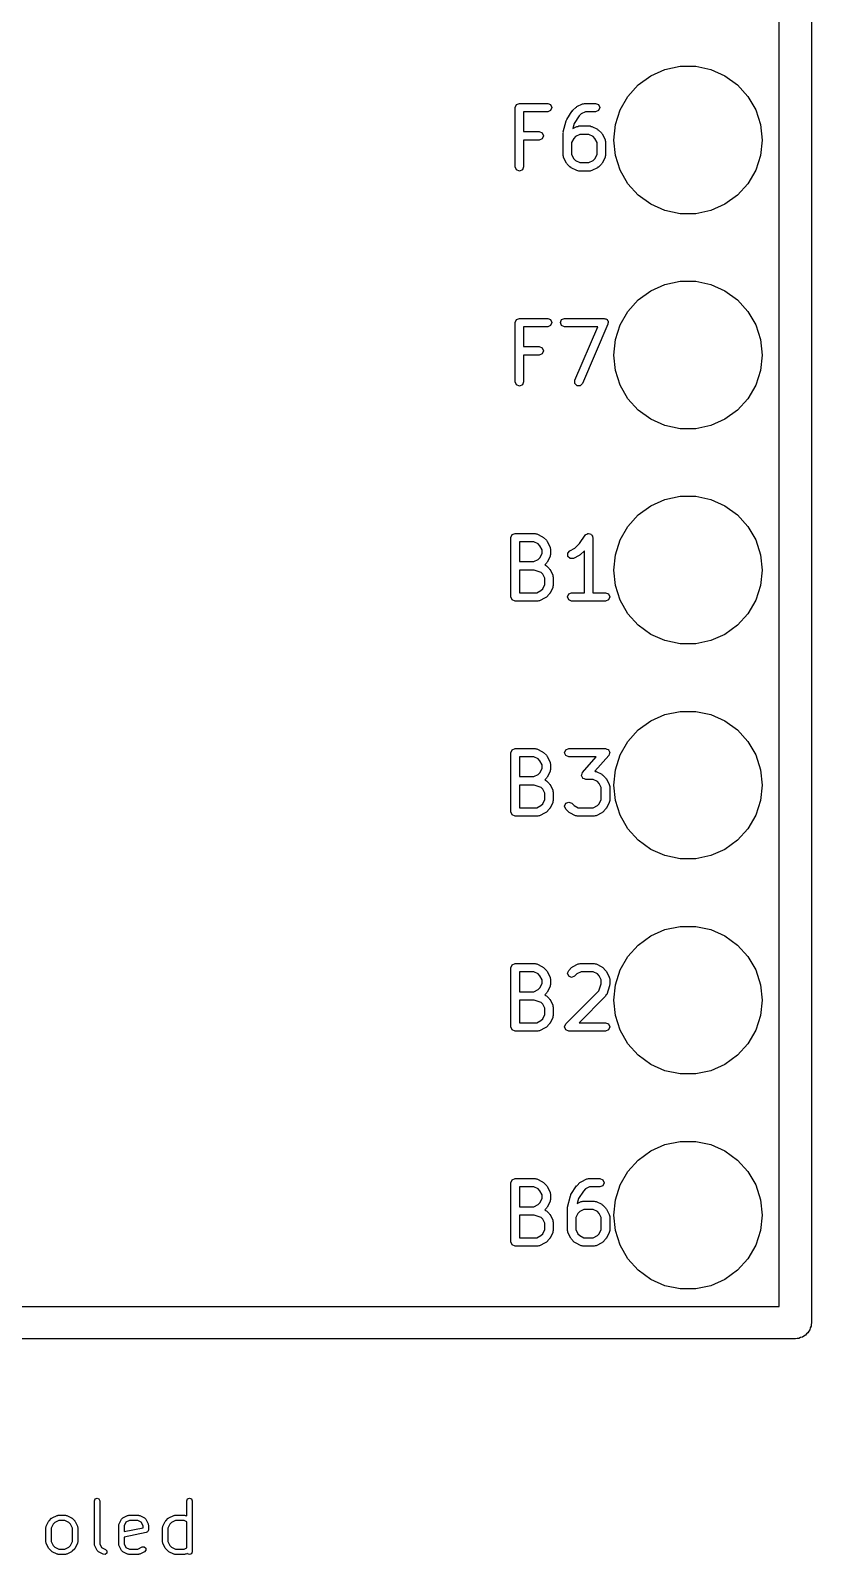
# Model space of a CAD drawing. Extents: x 128.4 to 208.6, y -114.5 to -26.6.
# Drawn here: x 137.35 to 146.58, y -64 to -46 of the extents above; entities that cross this region are included whole.
import ezdxf

# ---------------------------------------------------------------- set-up
doc = ezdxf.new("R2010")
doc.units = 0
doc.layers.add('BLACK', color=7, linetype='CONTINUOUS')

msp = doc.modelspace()

# ---------------------------------------------------------------- linework, layer by layer
at = {"layer": 'BLACK', "linetype": 'CONTINUOUS'}
for p, q in [((146.581, -30.784), (146.581, -61.2643)), ((146.2, -61.0735), (146.2, -33.5145)), ((144.849, -46.4606), (145.028, -46.4225)), ((145.028, -46.4225), (145.212, -46.4225)), ((145.212, -46.4225), (145.391, -46.4606)), ((144.534, -46.6428), (144.682, -46.5351)), ((144.682, -46.5351), (144.849, -46.4606)), ((145.391, -46.4606), (145.558, -46.5351)), ((145.558, -46.5351), (145.706, -46.6428)), ((144.319, -46.9376), (144.411, -46.7789)), ((144.411, -46.7789), (144.534, -46.6428)), ((145.706, -46.6428), (145.829, -46.7789)), ((145.829, -46.7789), (145.921, -46.9376)), ((143.079, -46.9107), (143.094, -46.8753)), ((143.079, -47.6107), (143.079, -46.9107)), ((143.094, -46.8753), (143.129, -46.8607)), ((143.129, -46.8607), (143.463, -46.8607)), ((143.463, -46.9607), (143.179, -46.9607)), ((143.179, -46.9607), (143.179, -47.194)), ((143.463, -46.8607), (143.498, -46.8753)), ((143.498, -46.946), (143.463, -46.9607)), ((143.498, -46.8753), (143.513, -46.9107)), ((143.513, -46.9107), (143.498, -46.946)), ((143.688, -47.0496), (143.754, -46.9496)), ((143.754, -46.9496), (143.759, -46.9467)), ((143.759, -46.9467), (143.761, -46.942)), ((143.761, -46.942), (143.794, -46.9086)), ((143.794, -46.9086), (143.802, -46.9055)), ((143.802, -46.9055), (143.807, -46.8993)), ((143.807, -46.8993), (143.874, -46.8659)), ((143.859, -46.9851), (143.835, -47.0092)), ((143.908, -46.9607), (143.859, -46.9851)), ((143.874, -46.8659), (143.885, -46.8651)), ((143.885, -46.8651), (143.896, -46.8607)), ((143.896, -46.8607), (144.029, -46.8607)), ((144.029, -46.9607), (143.908, -46.9607)), ((144.029, -46.8607), (144.065, -46.8753)), ((144.065, -46.946), (144.029, -46.9607)), ((144.065, -46.8753), (144.079, -46.9107)), ((144.079, -46.9107), (144.065, -46.946)), ((144.263, -47.1118), (144.319, -46.9376)), ((145.921, -46.9376), (145.977, -47.1118)), ((143.647, -47.1985), (143.681, -47.0652)), ((143.681, -47.0652), (143.686, -47.0582)), ((143.686, -47.0582), (143.688, -47.0496)), ((143.776, -47.0979), (143.761, -47.1554)), ((143.761, -47.1554), (143.807, -47.1326)), ((143.835, -47.0092), (143.776, -47.0979)), ((143.807, -47.1326), (143.819, -47.1318)), ((143.819, -47.1318), (143.829, -47.1273)), ((143.829, -47.1273), (143.963, -47.1273)), ((143.963, -47.1273), (143.973, -47.1318)), ((143.973, -47.1318), (143.985, -47.1326)), ((143.985, -47.1326), (144.052, -47.1659)), ((144.052, -47.1659), (144.057, -47.1722)), ((144.244, -47.294), (144.263, -47.1118)), ((145.977, -47.1118), (145.996, -47.294)), ((143.179, -47.194), (143.363, -47.194)), ((143.363, -47.294), (143.179, -47.294)), ((143.179, -47.294), (143.179, -47.6107)), ((143.363, -47.194), (143.398, -47.2086)), ((143.398, -47.2794), (143.363, -47.294)), ((143.398, -47.2086), (143.413, -47.244)), ((143.413, -47.244), (143.398, -47.2794)), ((143.646, -47.2107), (143.648, -47.2048)), ((143.646, -47.4773), (143.646, -47.2107)), ((143.648, -47.2048), (143.647, -47.1985)), ((143.77, -47.2736), (143.746, -47.3225)), ((143.746, -47.3225), (143.746, -47.4655)), ((143.792, -47.2518), (143.77, -47.2736)), ((143.841, -47.2273), (143.792, -47.2518)), ((143.951, -47.2273), (143.841, -47.2273)), ((144, -47.2518), (143.951, -47.2273)), ((144.022, -47.2736), (144, -47.2518)), ((144.046, -47.3225), (144.022, -47.2736)), ((144.046, -47.4655), (144.046, -47.3225)), ((144.057, -47.1722), (144.065, -47.1753)), ((144.065, -47.1753), (144.098, -47.2086)), ((144.098, -47.2086), (144.101, -47.2162)), ((144.101, -47.2162), (144.107, -47.2216)), ((144.107, -47.2216), (144.141, -47.2883)), ((144.141, -47.2883), (144.142, -47.2999)), ((144.142, -47.2999), (144.146, -47.3107)), ((144.146, -47.3107), (144.146, -47.4773)), ((144.263, -47.4762), (144.244, -47.294)), ((145.996, -47.294), (145.977, -47.4762)), ((143.65, -47.4881), (143.646, -47.4773)), ((143.651, -47.4997), (143.65, -47.4881)), ((143.685, -47.5664), (143.651, -47.4997)), ((143.746, -47.4655), (143.77, -47.5144)), ((143.77, -47.5144), (143.792, -47.5362)), ((144, -47.5362), (144.022, -47.5144)), ((144.022, -47.5144), (144.046, -47.4655)), ((144.141, -47.4997), (144.107, -47.5664)), ((144.142, -47.4881), (144.141, -47.4997)), ((144.146, -47.4773), (144.142, -47.4881)), ((144.319, -47.6504), (144.263, -47.4762)), ((145.977, -47.4762), (145.921, -47.6504)), ((143.094, -47.646), (143.079, -47.6107)), ((143.129, -47.6607), (143.094, -47.646)), ((143.165, -47.646), (143.129, -47.6607)), ((143.179, -47.6107), (143.165, -47.646)), ((143.691, -47.5718), (143.685, -47.5664)), ((143.694, -47.5794), (143.691, -47.5718)), ((143.727, -47.6127), (143.694, -47.5794)), ((143.735, -47.6158), (143.727, -47.6127)), ((143.74, -47.6221), (143.735, -47.6158)), ((143.807, -47.6554), (143.74, -47.6221)), ((143.792, -47.5362), (143.841, -47.5607)), ((143.819, -47.6562), (143.807, -47.6554)), ((143.829, -47.6607), (143.819, -47.6562)), ((143.963, -47.6607), (143.829, -47.6607)), ((143.841, -47.5607), (143.951, -47.5607)), ((143.951, -47.5607), (144, -47.5362)), ((143.973, -47.6562), (143.963, -47.6607)), ((143.985, -47.6554), (143.973, -47.6562)), ((144.052, -47.6221), (143.985, -47.6554)), ((144.057, -47.6158), (144.052, -47.6221)), ((144.065, -47.6127), (144.057, -47.6158)), ((144.098, -47.5794), (144.065, -47.6127)), ((144.101, -47.5718), (144.098, -47.5794)), ((144.107, -47.5664), (144.101, -47.5718)), ((144.411, -47.8091), (144.319, -47.6504)), ((145.921, -47.6504), (145.829, -47.8091)), ((144.534, -47.9452), (144.411, -47.8091)), ((145.829, -47.8091), (145.706, -47.9452)), ((144.682, -48.0529), (144.534, -47.9452)), ((144.849, -48.1274), (144.682, -48.0529)), ((145.558, -48.0529), (145.391, -48.1274)), ((145.706, -47.9452), (145.558, -48.0529)), ((145.028, -48.1655), (144.849, -48.1274)), ((145.212, -48.1655), (145.028, -48.1655)), ((145.391, -48.1274), (145.212, -48.1655)), ((144.849, -49.0006), (145.028, -48.9625)), ((145.028, -48.9625), (145.212, -48.9625)), ((145.212, -48.9625), (145.391, -49.0006)), ((144.534, -49.1828), (144.682, -49.0751)), ((144.682, -49.0751), (144.849, -49.0006)), ((145.391, -49.0006), (145.558, -49.0751)), ((145.558, -49.0751), (145.706, -49.1828)), ((144.319, -49.4776), (144.411, -49.3189)), ((144.411, -49.3189), (144.534, -49.1828)), ((145.706, -49.1828), (145.829, -49.3189)), ((145.829, -49.3189), (145.921, -49.4776)), ((143.079, -49.4507), (143.094, -49.4153)), ((143.079, -50.1507), (143.079, -49.4507)), ((143.094, -49.4153), (143.129, -49.4007)), ((143.129, -49.4007), (143.463, -49.4007)), ((143.463, -49.5007), (143.179, -49.5007)), ((143.179, -49.5007), (143.179, -49.734)), ((143.463, -49.4007), (143.498, -49.4153)), ((143.498, -49.486), (143.463, -49.5007)), ((143.498, -49.4153), (143.513, -49.4507)), ((143.513, -49.4507), (143.498, -49.486)), ((143.613, -49.4507), (143.627, -49.4153)), ((143.627, -49.486), (143.613, -49.4507)), ((143.627, -49.4153), (143.663, -49.4007)), ((143.663, -49.5007), (143.627, -49.486)), ((143.663, -49.4007), (144.129, -49.4007)), ((144.054, -49.5007), (143.663, -49.5007)), ((143.783, -50.131), (144.054, -49.5007)), ((144.175, -49.4704), (143.875, -50.1704)), ((144.129, -49.4007), (144.139, -49.4046)), ((144.139, -49.4046), (144.149, -49.4047)), ((144.149, -49.4047), (144.156, -49.4116)), ((144.156, -49.4116), (144.165, -49.4153)), ((144.165, -49.4153), (144.169, -49.4248)), ((144.169, -49.4248), (144.176, -49.4321)), ((144.179, -49.4507), (144.175, -49.4601)), ((144.175, -49.4601), (144.175, -49.4704)), ((144.176, -49.4321), (144.176, -49.4417)), ((144.176, -49.4417), (144.179, -49.4507)), ((144.263, -49.6518), (144.319, -49.4776)), ((145.921, -49.4776), (145.977, -49.6518)), ((144.244, -49.834), (144.263, -49.6518)), ((145.977, -49.6518), (145.996, -49.834)), ((143.179, -49.734), (143.363, -49.734)), ((143.363, -49.834), (143.179, -49.834)), ((143.179, -49.834), (143.179, -50.1507)), ((143.363, -49.734), (143.398, -49.7486)), ((143.398, -49.8194), (143.363, -49.834)), ((143.398, -49.7486), (143.413, -49.784)), ((143.413, -49.784), (143.398, -49.8194)), ((144.263, -50.0162), (144.244, -49.834)), ((145.996, -49.834), (145.977, -50.0162)), ((144.319, -50.1904), (144.263, -50.0162)), ((145.977, -50.0162), (145.921, -50.1904)), ((143.094, -50.186), (143.079, -50.1507)), ((143.129, -50.2007), (143.094, -50.186)), ((143.165, -50.186), (143.129, -50.2007)), ((143.179, -50.1507), (143.165, -50.186)), ((143.783, -50.1692), (143.783, -50.131)), ((143.81, -50.1966), (143.783, -50.1692)), ((143.848, -50.1971), (143.81, -50.1966)), ((143.875, -50.1704), (143.848, -50.1971)), ((144.411, -50.3491), (144.319, -50.1904)), ((145.921, -50.1904), (145.829, -50.3491)), ((144.534, -50.4852), (144.411, -50.3491)), ((145.829, -50.3491), (145.706, -50.4852)), ((144.682, -50.5929), (144.534, -50.4852)), ((145.706, -50.4852), (145.558, -50.5929)), ((144.849, -50.6674), (144.682, -50.5929)), ((145.028, -50.7055), (144.849, -50.6674)), ((145.212, -50.7055), (145.028, -50.7055)), ((145.391, -50.6674), (145.212, -50.7055)), ((145.558, -50.5929), (145.391, -50.6674)), ((144.534, -51.7228), (144.682, -51.6151)), ((144.682, -51.6151), (144.849, -51.5406)), ((144.849, -51.5406), (145.028, -51.5025)), ((145.028, -51.5025), (145.212, -51.5025)), ((145.212, -51.5025), (145.391, -51.5406)), ((145.391, -51.5406), (145.558, -51.6151)), ((145.558, -51.6151), (145.706, -51.7228)), ((144.411, -51.8589), (144.534, -51.7228)), ((145.706, -51.7228), (145.829, -51.8589)), ((143.029, -51.9907), (143.044, -51.9553)), ((143.029, -52.6907), (143.029, -51.9907)), ((143.044, -51.9553), (143.079, -51.9407)), ((143.079, -51.9407), (143.313, -51.9407)), ((143.313, -51.9407), (143.323, -51.9451)), ((143.323, -51.9451), (143.335, -51.9459)), ((143.335, -51.9459), (143.402, -51.9793)), ((143.402, -51.9793), (143.407, -51.9855)), ((143.407, -51.9855), (143.415, -51.9886)), ((143.415, -51.9886), (143.448, -52.022)), ((143.448, -52.022), (143.451, -52.0296)), ((143.451, -52.0296), (143.457, -52.035)), ((143.84, -52.0588), (143.904, -51.9629)), ((143.904, -51.9629), (143.909, -51.9601)), ((143.909, -51.9601), (143.911, -51.9553)), ((143.911, -51.9553), (143.924, -51.9497)), ((143.924, -51.9497), (143.936, -51.9416)), ((143.936, -51.9416), (143.941, -51.9426)), ((143.941, -51.9426), (143.946, -51.9407)), ((143.946, -51.9407), (143.959, -51.9462)), ((143.959, -51.9462), (143.974, -51.9491)), ((143.974, -51.9491), (143.977, -51.9533)), ((143.977, -51.9533), (143.981, -51.9553)), ((143.981, -51.9553), (143.987, -51.9688)), ((143.987, -51.9688), (143.995, -51.9809)), ((143.995, -51.9809), (143.994, -51.9859)), ((143.994, -51.9859), (143.996, -51.9907)), ((143.996, -51.9907), (143.996, -52.6407)), ((144.263, -52.1918), (144.319, -52.0176)), ((144.319, -52.0176), (144.411, -51.8589)), ((145.829, -51.8589), (145.921, -52.0176)), ((145.921, -52.0176), (145.977, -52.1918)), ((143.129, -52.0407), (143.129, -52.274)), ((143.301, -52.0407), (143.129, -52.0407)), ((143.35, -52.0651), (143.301, -52.0407)), ((143.372, -52.0869), (143.35, -52.0651)), ((143.396, -52.1358), (143.372, -52.0869)), ((143.372, -52.2277), (143.396, -52.1789)), ((143.396, -52.1789), (143.396, -52.1358)), ((143.457, -52.035), (143.491, -52.1016)), ((143.491, -52.1016), (143.492, -52.1132)), ((143.492, -52.2014), (143.491, -52.213)), ((143.492, -52.1132), (143.496, -52.124)), ((143.496, -52.1907), (143.492, -52.2014)), ((143.496, -52.124), (143.496, -52.1907)), ((143.699, -52.1749), (143.724, -52.1459)), ((143.701, -52.213), (143.699, -52.1749)), ((143.724, -52.1459), (143.783, -52.1162)), ((143.835, -52.2021), (143.768, -52.2354)), ((143.783, -52.1162), (143.84, -52.0588)), ((143.84, -52.1958), (143.835, -52.2021)), ((143.848, -52.1927), (143.84, -52.1958)), ((143.896, -52.1447), (143.848, -52.1927)), ((143.896, -52.6407), (143.896, -52.1447)), ((144.244, -52.374), (144.263, -52.1918)), ((145.977, -52.1918), (145.996, -52.374)), ((143.129, -52.274), (143.301, -52.274)), ((143.129, -52.374), (143.129, -52.6407)), ((143.305, -52.374), (143.129, -52.374)), ((143.301, -52.274), (143.35, -52.2496)), ((143.386, -52.401), (143.305, -52.374)), ((143.35, -52.2496), (143.372, -52.2277)), ((143.448, -52.2927), (143.43, -52.311)), ((143.43, -52.311), (143.437, -52.3175)), ((143.437, -52.3175), (143.448, -52.322)), ((143.451, -52.2851), (143.448, -52.2927)), ((143.448, -52.322), (143.481, -52.3553)), ((143.457, -52.2797), (143.451, -52.2851)), ((143.491, -52.213), (143.457, -52.2797)), ((143.481, -52.3553), (143.485, -52.3629)), ((143.485, -52.3629), (143.491, -52.3683)), ((143.491, -52.3683), (143.524, -52.435)), ((143.73, -52.2381), (143.701, -52.213)), ((143.768, -52.2354), (143.73, -52.2381)), ((144.263, -52.5562), (144.244, -52.374)), ((145.996, -52.374), (145.977, -52.5562)), ((143.405, -52.4203), (143.386, -52.401)), ((143.429, -52.4691), (143.405, -52.4203)), ((143.405, -52.5944), (143.429, -52.5455)), ((143.429, -52.5455), (143.429, -52.4691)), ((143.524, -52.435), (143.525, -52.4466)), ((143.525, -52.5681), (143.524, -52.5797)), ((143.525, -52.4466), (143.529, -52.4573)), ((143.529, -52.5573), (143.525, -52.5681)), ((143.529, -52.4573), (143.529, -52.5573)), ((144.319, -52.7304), (144.263, -52.5562)), ((145.977, -52.5562), (145.921, -52.7304)), ((143.044, -52.726), (143.029, -52.6907)), ((143.079, -52.7407), (143.044, -52.726)), ((143.346, -52.7407), (143.079, -52.7407)), ((143.129, -52.6407), (143.334, -52.6407)), ((143.334, -52.6407), (143.383, -52.6162)), ((143.357, -52.7362), (143.346, -52.7407)), ((143.368, -52.7354), (143.357, -52.7362)), ((143.435, -52.7021), (143.368, -52.7354)), ((143.383, -52.6162), (143.405, -52.5944)), ((143.44, -52.6958), (143.435, -52.7021)), ((143.448, -52.6927), (143.44, -52.6958)), ((143.481, -52.6594), (143.448, -52.6927)), ((143.485, -52.6518), (143.481, -52.6594)), ((143.491, -52.6464), (143.485, -52.6518)), ((143.524, -52.5797), (143.491, -52.6464)), ((143.696, -52.6907), (143.711, -52.6553)), ((143.711, -52.726), (143.696, -52.6907)), ((143.711, -52.6553), (143.746, -52.6407)), ((143.746, -52.7407), (143.711, -52.726)), ((143.746, -52.6407), (143.896, -52.6407)), ((144.146, -52.7407), (143.746, -52.7407)), ((143.996, -52.6407), (144.146, -52.6407)), ((144.146, -52.6407), (144.181, -52.6553)), ((144.181, -52.726), (144.146, -52.7407)), ((144.181, -52.6553), (144.196, -52.6907)), ((144.196, -52.6907), (144.181, -52.726)), ((144.411, -52.8891), (144.319, -52.7304)), ((145.921, -52.7304), (145.829, -52.8891)), ((144.534, -53.0252), (144.411, -52.8891)), ((145.829, -52.8891), (145.706, -53.0252)), ((144.682, -53.1329), (144.534, -53.0252)), ((145.706, -53.0252), (145.558, -53.1329)), ((144.849, -53.2074), (144.682, -53.1329)), ((145.028, -53.2455), (144.849, -53.2074)), ((145.212, -53.2455), (145.028, -53.2455)), ((145.391, -53.2074), (145.212, -53.2455)), ((145.558, -53.1329), (145.391, -53.2074)), ((144.534, -54.2628), (144.682, -54.1551)), ((144.682, -54.1551), (144.849, -54.0806)), ((144.849, -54.0806), (145.028, -54.0425)), ((145.028, -54.0425), (145.212, -54.0425)), ((145.212, -54.0425), (145.391, -54.0806)), ((145.391, -54.0806), (145.558, -54.1551)), ((145.558, -54.1551), (145.706, -54.2628)), ((144.411, -54.3989), (144.534, -54.2628)), ((145.706, -54.2628), (145.829, -54.3989)), ((143.029, -54.5307), (143.044, -54.4953)), ((143.029, -55.2307), (143.029, -54.5307)), ((143.044, -54.4953), (143.079, -54.4807)), ((143.079, -54.4807), (143.313, -54.4807)), ((143.313, -54.4807), (143.323, -54.4851)), ((143.323, -54.4851), (143.335, -54.4859)), ((143.335, -54.4859), (143.402, -54.5193)), ((143.402, -54.5193), (143.407, -54.5255)), ((143.407, -54.5255), (143.415, -54.5286)), ((143.415, -54.5286), (143.448, -54.562)), ((143.663, -54.5307), (143.677, -54.4953)), ((143.677, -54.566), (143.663, -54.5307)), ((143.677, -54.4953), (143.713, -54.4807)), ((143.713, -54.4807), (144.146, -54.4807)), ((144.146, -54.4807), (144.162, -54.4874)), ((144.162, -54.4874), (144.179, -54.493)), ((144.179, -54.493), (144.18, -54.4946)), ((144.18, -54.4946), (144.181, -54.4953)), ((144.181, -54.4953), (144.188, -54.5116)), ((144.189, -54.5469), (144.184, -54.5636)), ((144.188, -54.5116), (144.196, -54.5273)), ((144.196, -54.5307), (144.189, -54.5469)), ((144.196, -54.5273), (144.195, -54.529)), ((144.195, -54.529), (144.196, -54.5307)), ((144.319, -54.5576), (144.411, -54.3989)), ((145.829, -54.3989), (145.921, -54.5576)), ((143.129, -54.5807), (143.129, -54.814)), ((143.301, -54.5807), (143.129, -54.5807)), ((143.35, -54.6051), (143.301, -54.5807)), ((143.372, -54.627), (143.35, -54.6051)), ((143.396, -54.6758), (143.372, -54.627)), ((143.372, -54.7677), (143.396, -54.7189)), ((143.396, -54.7189), (143.396, -54.6758)), ((143.448, -54.562), (143.451, -54.5696)), ((143.451, -54.5696), (143.457, -54.575)), ((143.457, -54.575), (143.491, -54.6416)), ((143.491, -54.6416), (143.492, -54.6532)), ((143.492, -54.6532), (143.496, -54.664)), ((143.496, -54.7307), (143.492, -54.7414)), ((143.496, -54.664), (143.496, -54.7307)), ((143.713, -54.5807), (143.677, -54.566)), ((144.036, -54.5807), (143.713, -54.5807)), ((143.875, -54.7644), (144.036, -54.5807)), ((144.184, -54.5636), (144.02, -54.7504)), ((144.263, -54.7318), (144.319, -54.5576)), ((145.921, -54.5576), (145.977, -54.7318)), ((143.129, -54.814), (143.301, -54.814)), ((143.301, -54.814), (143.35, -54.7896)), ((143.35, -54.7896), (143.372, -54.7677)), ((143.448, -54.8327), (143.43, -54.851)), ((143.43, -54.851), (143.437, -54.8575)), ((143.437, -54.8575), (143.448, -54.862)), ((143.451, -54.8251), (143.448, -54.8327)), ((143.448, -54.862), (143.481, -54.8953)), ((143.457, -54.8197), (143.451, -54.8251)), ((143.491, -54.753), (143.457, -54.8197)), ((143.481, -54.8953), (143.485, -54.9029)), ((143.485, -54.9029), (143.491, -54.9083)), ((143.492, -54.7414), (143.491, -54.753)), ((143.491, -54.9083), (143.524, -54.975)), ((143.863, -54.7973), (143.869, -54.7811)), ((143.863, -54.799), (143.863, -54.7973)), ((143.863, -54.8007), (143.863, -54.799)), ((143.871, -54.8164), (143.863, -54.8007)), ((143.869, -54.7811), (143.875, -54.7644)), ((143.877, -54.8327), (143.871, -54.8164)), ((143.879, -54.8334), (143.877, -54.8327)), ((143.88, -54.835), (143.879, -54.8334)), ((143.896, -54.8406), (143.88, -54.835)), ((143.913, -54.8473), (143.896, -54.8406)), ((144.001, -54.8473), (143.913, -54.8473)), ((144.05, -54.8718), (144.001, -54.8473)), ((144.02, -54.7504), (144.023, -54.7518)), ((144.023, -54.7518), (144.035, -54.7526)), ((144.035, -54.7526), (144.102, -54.7859)), ((144.072, -54.8936), (144.05, -54.8718)), ((144.096, -54.9425), (144.072, -54.8936)), ((144.102, -54.7859), (144.107, -54.7922)), ((144.107, -54.7922), (144.115, -54.7953)), ((144.115, -54.7953), (144.148, -54.8286)), ((144.148, -54.8286), (144.151, -54.8362)), ((144.151, -54.8362), (144.157, -54.8416)), ((144.157, -54.8416), (144.191, -54.9083)), ((144.191, -54.9083), (144.192, -54.9199)), ((144.244, -54.914), (144.263, -54.7318)), ((145.977, -54.7318), (145.996, -54.914)), ((143.129, -54.914), (143.129, -55.1807)), ((143.305, -54.914), (143.129, -54.914)), ((143.386, -54.941), (143.305, -54.914)), ((143.405, -54.9603), (143.386, -54.941)), ((143.429, -55.0091), (143.405, -54.9603)), ((143.405, -55.1344), (143.429, -55.0855)), ((143.429, -55.0855), (143.429, -55.0091)), ((143.524, -54.975), (143.525, -54.9866)), ((143.525, -54.9866), (143.529, -54.9973)), ((143.529, -54.9973), (143.529, -55.0973)), ((144.072, -55.1344), (144.096, -55.0855)), ((144.096, -55.0855), (144.096, -54.9425)), ((144.192, -54.9199), (144.196, -54.9307)), ((144.196, -54.9307), (144.196, -55.0973)), ((144.263, -55.0962), (144.244, -54.914)), ((145.996, -54.914), (145.977, -55.0962)), ((143.044, -55.266), (143.029, -55.2307)), ((143.079, -55.2807), (143.044, -55.266)), ((143.129, -55.1807), (143.334, -55.1807)), ((143.334, -55.1807), (143.383, -55.1562)), ((143.435, -55.2421), (143.368, -55.2754)), ((143.383, -55.1562), (143.405, -55.1344)), ((143.44, -55.2358), (143.435, -55.2421)), ((143.448, -55.2327), (143.44, -55.2358)), ((143.481, -55.1994), (143.448, -55.2327)), ((143.485, -55.1918), (143.481, -55.1994)), ((143.491, -55.1864), (143.485, -55.1918)), ((143.524, -55.1197), (143.491, -55.1864)), ((143.525, -55.1081), (143.524, -55.1197)), ((143.529, -55.0973), (143.525, -55.1081)), ((143.663, -55.164), (143.677, -55.1286)), ((143.677, -55.1994), (143.663, -55.164)), ((143.677, -55.1286), (143.713, -55.114)), ((143.711, -55.2327), (143.677, -55.1994)), ((143.718, -55.2358), (143.711, -55.2327)), ((143.713, -55.114), (143.748, -55.1286)), ((143.724, -55.2421), (143.718, -55.2358)), ((143.79, -55.2754), (143.724, -55.2421)), ((143.748, -55.1286), (143.776, -55.1562)), ((143.776, -55.1562), (143.824, -55.1807)), ((143.824, -55.1807), (144.001, -55.1807)), ((144.001, -55.1807), (144.05, -55.1562)), ((144.102, -55.2421), (144.035, -55.2754)), ((144.05, -55.1562), (144.072, -55.1344)), ((144.107, -55.2358), (144.102, -55.2421)), ((144.115, -55.2327), (144.107, -55.2358)), ((144.148, -55.1994), (144.115, -55.2327)), ((144.151, -55.1918), (144.148, -55.1994)), ((144.157, -55.1864), (144.151, -55.1918)), ((144.191, -55.1197), (144.157, -55.1864)), ((144.192, -55.1081), (144.191, -55.1197)), ((144.196, -55.0973), (144.192, -55.1081)), ((144.319, -55.2704), (144.263, -55.0962)), ((144.411, -55.4291), (144.319, -55.2704)), ((145.921, -55.2704), (145.829, -55.4291)), ((145.977, -55.0962), (145.921, -55.2704)), ((143.346, -55.2807), (143.079, -55.2807)), ((143.357, -55.2762), (143.346, -55.2807)), ((143.368, -55.2754), (143.357, -55.2762)), ((143.802, -55.2762), (143.79, -55.2754)), ((143.813, -55.2807), (143.802, -55.2762)), ((144.013, -55.2807), (143.813, -55.2807)), ((144.023, -55.2762), (144.013, -55.2807)), ((144.035, -55.2754), (144.023, -55.2762)), ((144.534, -55.5652), (144.411, -55.4291)), ((145.829, -55.4291), (145.706, -55.5652)), ((144.682, -55.6729), (144.534, -55.5652)), ((145.706, -55.5652), (145.558, -55.6729)), ((144.849, -55.7474), (144.682, -55.6729)), ((145.028, -55.7855), (144.849, -55.7474)), ((145.212, -55.7855), (145.028, -55.7855)), ((145.391, -55.7474), (145.212, -55.7855)), ((145.558, -55.6729), (145.391, -55.7474)), ((144.534, -56.8028), (144.682, -56.6951)), ((144.682, -56.6951), (144.849, -56.6206)), ((144.849, -56.6206), (145.028, -56.5825)), ((145.028, -56.5825), (145.212, -56.5825)), ((145.212, -56.5825), (145.391, -56.6206)), ((145.391, -56.6206), (145.558, -56.6951)), ((145.558, -56.6951), (145.706, -56.8028)), ((144.411, -56.9389), (144.534, -56.8028)), ((145.706, -56.8028), (145.829, -56.9389)), ((143.029, -57.0707), (143.044, -57.0353)), ((143.029, -57.7707), (143.029, -57.0707)), ((143.044, -57.0353), (143.079, -57.0207)), ((143.079, -57.0207), (143.313, -57.0207)), ((143.313, -57.0207), (143.323, -57.0251)), ((143.323, -57.0251), (143.335, -57.0259)), ((143.335, -57.0259), (143.402, -57.0593)), ((143.402, -57.0593), (143.407, -57.0655)), ((143.407, -57.0655), (143.415, -57.0686)), ((143.415, -57.0686), (143.448, -57.102)), ((143.711, -57.102), (143.744, -57.0686)), ((143.744, -57.0686), (143.752, -57.0655)), ((143.752, -57.0655), (143.757, -57.0593)), ((143.757, -57.0593), (143.824, -57.0259)), ((143.824, -57.0259), (143.835, -57.0251)), ((143.835, -57.0251), (143.846, -57.0207)), ((143.846, -57.0207), (144.013, -57.0207)), ((144.013, -57.0207), (144.023, -57.0251)), ((144.023, -57.0251), (144.035, -57.0259)), ((144.035, -57.0259), (144.102, -57.0593)), ((144.102, -57.0593), (144.107, -57.0655)), ((144.107, -57.0655), (144.115, -57.0686)), ((144.115, -57.0686), (144.148, -57.102)), ((144.319, -57.0976), (144.411, -56.9389)), ((145.829, -56.9389), (145.921, -57.0976)), ((143.129, -57.1207), (143.129, -57.354)), ((143.301, -57.1207), (143.129, -57.1207)), ((143.35, -57.1451), (143.301, -57.1207)), ((143.372, -57.1669), (143.35, -57.1451)), ((143.396, -57.2158), (143.372, -57.1669)), ((143.396, -57.2589), (143.396, -57.2158)), ((143.448, -57.102), (143.451, -57.1096)), ((143.451, -57.1096), (143.457, -57.115)), ((143.457, -57.115), (143.491, -57.1816)), ((143.491, -57.1816), (143.492, -57.1932)), ((143.492, -57.1932), (143.496, -57.204)), ((143.496, -57.204), (143.496, -57.2707)), ((143.696, -57.1373), (143.711, -57.102)), ((143.711, -57.1727), (143.696, -57.1373)), ((143.746, -57.1873), (143.711, -57.1727)), ((143.781, -57.1727), (143.746, -57.1873)), ((143.809, -57.1451), (143.781, -57.1727)), ((143.858, -57.1207), (143.809, -57.1451)), ((144.001, -57.1207), (143.858, -57.1207)), ((144.05, -57.1451), (144.001, -57.1207)), ((144.072, -57.1669), (144.05, -57.1451)), ((144.096, -57.2158), (144.072, -57.1669)), ((144.096, -57.2626), (144.096, -57.2158)), ((144.148, -57.102), (144.151, -57.1096)), ((144.151, -57.1096), (144.157, -57.115)), ((144.157, -57.115), (144.191, -57.1816)), ((144.191, -57.1816), (144.192, -57.1932)), ((144.192, -57.1932), (144.196, -57.204)), ((144.196, -57.204), (144.196, -57.2707)), ((144.263, -57.2718), (144.319, -57.0976)), ((145.921, -57.0976), (145.977, -57.2718)), ((143.129, -57.354), (143.301, -57.354)), ((143.301, -57.354), (143.35, -57.3296)), ((143.35, -57.3296), (143.372, -57.3077)), ((143.372, -57.3077), (143.396, -57.2589)), ((143.448, -57.3727), (143.43, -57.391)), ((143.43, -57.391), (143.437, -57.3975)), ((143.437, -57.3975), (143.448, -57.402)), ((143.451, -57.3651), (143.448, -57.3727)), ((143.448, -57.402), (143.481, -57.4353)), ((143.457, -57.3597), (143.451, -57.3651)), ((143.491, -57.293), (143.457, -57.3597)), ((143.492, -57.2814), (143.491, -57.293)), ((143.496, -57.2707), (143.492, -57.2814)), ((143.677, -57.7353), (144.069, -57.3437)), ((144.148, -57.406), (143.833, -57.7207)), ((144.069, -57.3437), (144.096, -57.2626)), ((144.152, -57.3953), (144.148, -57.406)), ((144.16, -57.3865), (144.152, -57.3953)), ((144.193, -57.2865), (144.16, -57.3865)), ((144.196, -57.2707), (144.193, -57.2783)), ((144.193, -57.2783), (144.193, -57.2865)), ((144.244, -57.454), (144.263, -57.2718)), ((145.977, -57.2718), (145.996, -57.454)), ((143.129, -57.454), (143.129, -57.7207)), ((143.305, -57.454), (143.129, -57.454)), ((143.386, -57.481), (143.305, -57.454)), ((143.405, -57.5003), (143.386, -57.481)), ((143.429, -57.5491), (143.405, -57.5003)), ((143.429, -57.6255), (143.429, -57.5491)), ((143.481, -57.4353), (143.485, -57.4429)), ((143.485, -57.4429), (143.491, -57.4483)), ((143.491, -57.4483), (143.524, -57.515)), ((143.524, -57.515), (143.525, -57.5266)), ((143.525, -57.5266), (143.529, -57.5373)), ((143.529, -57.5373), (143.529, -57.6373)), ((144.263, -57.6362), (144.244, -57.454)), ((145.996, -57.454), (145.977, -57.6362)), ((143.044, -57.806), (143.029, -57.7707)), ((143.129, -57.7207), (143.334, -57.7207)), ((143.334, -57.7207), (143.383, -57.6962)), ((143.435, -57.7821), (143.368, -57.8154)), ((143.383, -57.6962), (143.405, -57.6744)), ((143.405, -57.6744), (143.429, -57.6255)), ((143.44, -57.7758), (143.435, -57.7821)), ((143.448, -57.7727), (143.44, -57.7758)), ((143.481, -57.7394), (143.448, -57.7727)), ((143.485, -57.7318), (143.481, -57.7394)), ((143.491, -57.7264), (143.485, -57.7318)), ((143.524, -57.6597), (143.491, -57.7264)), ((143.525, -57.6481), (143.524, -57.6597)), ((143.529, -57.6373), (143.525, -57.6481)), ((143.663, -57.7707), (143.677, -57.7353)), ((143.677, -57.806), (143.663, -57.7707)), ((143.833, -57.7207), (144.146, -57.7207)), ((144.146, -57.7207), (144.181, -57.7353)), ((144.181, -57.7353), (144.196, -57.7707)), ((144.196, -57.7707), (144.181, -57.806)), ((144.319, -57.8104), (144.263, -57.6362)), ((145.977, -57.6362), (145.921, -57.8104)), ((143.079, -57.8207), (143.044, -57.806)), ((143.346, -57.8207), (143.079, -57.8207)), ((143.357, -57.8162), (143.346, -57.8207)), ((143.368, -57.8154), (143.357, -57.8162)), ((143.713, -57.8207), (143.677, -57.806)), ((144.146, -57.8207), (143.713, -57.8207)), ((144.181, -57.806), (144.146, -57.8207)), ((144.411, -57.9691), (144.319, -57.8104)), ((144.534, -58.1052), (144.411, -57.9691)), ((145.829, -57.9691), (145.706, -58.1052)), ((145.921, -57.8104), (145.829, -57.9691)), ((144.682, -58.2129), (144.534, -58.1052)), ((145.706, -58.1052), (145.558, -58.2129)), ((144.849, -58.2874), (144.682, -58.2129)), ((145.028, -58.3255), (144.849, -58.2874)), ((145.212, -58.3255), (145.028, -58.3255)), ((145.391, -58.2874), (145.212, -58.3255)), ((145.558, -58.2129), (145.391, -58.2874)), ((144.682, -59.2351), (144.849, -59.1606)), ((144.849, -59.1606), (145.028, -59.1225)), ((145.028, -59.1225), (145.212, -59.1225)), ((145.212, -59.1225), (145.391, -59.1606)), ((145.391, -59.1606), (145.558, -59.2351)), ((144.411, -59.4789), (144.534, -59.3428)), ((144.534, -59.3428), (144.682, -59.2351)), ((145.558, -59.2351), (145.706, -59.3428)), ((145.706, -59.3428), (145.829, -59.4789)), ((143.029, -59.6107), (143.044, -59.5753)), ((143.044, -59.5753), (143.079, -59.5607)), ((143.079, -59.5607), (143.313, -59.5607)), ((143.313, -59.5607), (143.323, -59.5651)), ((143.323, -59.5651), (143.335, -59.5659)), ((143.335, -59.5659), (143.402, -59.5993)), ((143.857, -59.5993), (143.924, -59.5659)), ((143.924, -59.5659), (143.935, -59.5651)), ((143.935, -59.5651), (143.946, -59.5607)), ((143.946, -59.5607), (144.079, -59.5607)), ((144.079, -59.5607), (144.115, -59.5753)), ((144.115, -59.5753), (144.129, -59.6107)), ((144.319, -59.6376), (144.411, -59.4789)), ((145.829, -59.4789), (145.921, -59.6376)), ((143.029, -60.3107), (143.029, -59.6107)), ((143.129, -59.6607), (143.129, -59.894)), ((143.301, -59.6607), (143.129, -59.6607)), ((143.35, -59.6851), (143.301, -59.6607)), ((143.372, -59.7069), (143.35, -59.6851)), ((143.396, -59.7558), (143.372, -59.7069)), ((143.396, -59.7989), (143.396, -59.7558)), ((143.402, -59.5993), (143.407, -59.6055)), ((143.407, -59.6055), (143.415, -59.6086)), ((143.415, -59.6086), (143.448, -59.642)), ((143.448, -59.642), (143.451, -59.6496)), ((143.451, -59.6496), (143.457, -59.655)), ((143.457, -59.655), (143.491, -59.7216)), ((143.491, -59.7216), (143.492, -59.7332)), ((143.492, -59.7332), (143.496, -59.744)), ((143.496, -59.744), (143.496, -59.8107)), ((143.697, -59.8985), (143.731, -59.7652)), ((143.731, -59.7652), (143.736, -59.7582)), ((143.736, -59.7582), (143.738, -59.7496)), ((143.738, -59.7496), (143.804, -59.6496)), ((143.804, -59.6496), (143.809, -59.6467)), ((143.809, -59.6467), (143.811, -59.642)), ((143.811, -59.642), (143.844, -59.6086)), ((143.885, -59.7092), (143.826, -59.7979)), ((143.844, -59.6086), (143.852, -59.6055)), ((143.852, -59.6055), (143.857, -59.5993)), ((143.909, -59.6851), (143.885, -59.7092)), ((143.958, -59.6607), (143.909, -59.6851)), ((144.079, -59.6607), (143.958, -59.6607)), ((144.115, -59.646), (144.079, -59.6607)), ((144.129, -59.6107), (144.115, -59.646)), ((144.263, -59.8118), (144.319, -59.6376)), ((145.921, -59.6376), (145.977, -59.8118)), ((143.129, -59.894), (143.301, -59.894)), ((143.301, -59.894), (143.35, -59.8696)), ((143.35, -59.8696), (143.372, -59.8477)), ((143.372, -59.8477), (143.396, -59.7989)), ((143.448, -59.9127), (143.43, -59.931)), ((143.43, -59.931), (143.437, -59.9375)), ((143.437, -59.9375), (143.448, -59.942)), ((143.451, -59.9051), (143.448, -59.9127)), ((143.448, -59.942), (143.481, -59.9753)), ((143.457, -59.8997), (143.451, -59.9051)), ((143.491, -59.833), (143.457, -59.8997)), ((143.492, -59.8214), (143.491, -59.833)), ((143.496, -59.8107), (143.492, -59.8214)), ((143.696, -59.9107), (143.698, -59.9048)), ((143.696, -60.1773), (143.696, -59.9107)), ((143.698, -59.9048), (143.697, -59.8985)), ((143.826, -59.7979), (143.811, -59.8554)), ((143.811, -59.8554), (143.857, -59.8326)), ((143.842, -59.9518), (143.82, -59.9736)), ((143.891, -59.9273), (143.842, -59.9518)), ((143.857, -59.8326), (143.869, -59.8318)), ((143.869, -59.8318), (143.879, -59.8273)), ((143.879, -59.8273), (144.013, -59.8273)), ((144.001, -59.9273), (143.891, -59.9273)), ((144.05, -59.9518), (144.001, -59.9273)), ((144.013, -59.8273), (144.023, -59.8318)), ((144.023, -59.8318), (144.035, -59.8326)), ((144.035, -59.8326), (144.102, -59.8659)), ((144.072, -59.9736), (144.05, -59.9518)), ((144.102, -59.8659), (144.107, -59.8722)), ((144.107, -59.8722), (144.115, -59.8753)), ((144.115, -59.8753), (144.148, -59.9086)), ((144.148, -59.9086), (144.151, -59.9162)), ((144.151, -59.9162), (144.157, -59.9216)), ((144.157, -59.9216), (144.191, -59.9883)), ((144.244, -59.994), (144.263, -59.8118)), ((145.977, -59.8118), (145.996, -59.994)), ((143.129, -59.994), (143.129, -60.2607)), ((143.305, -59.994), (143.129, -59.994)), ((143.386, -60.021), (143.305, -59.994)), ((143.405, -60.0403), (143.386, -60.021)), ((143.429, -60.0891), (143.405, -60.0403)), ((143.429, -60.1655), (143.429, -60.0891)), ((143.481, -59.9753), (143.485, -59.9829)), ((143.485, -59.9829), (143.491, -59.9883)), ((143.491, -59.9883), (143.524, -60.055)), ((143.524, -60.055), (143.525, -60.0666)), ((143.525, -60.0666), (143.529, -60.0773)), ((143.529, -60.0773), (143.529, -60.1773)), ((143.82, -59.9736), (143.796, -60.0225)), ((143.796, -60.0225), (143.796, -60.1655)), ((144.096, -60.0225), (144.072, -59.9736)), ((144.096, -60.1655), (144.096, -60.0225)), ((144.191, -59.9883), (144.192, -59.9999)), ((144.192, -59.9999), (144.196, -60.0107)), ((144.196, -60.0107), (144.196, -60.1773)), ((144.263, -60.1762), (144.244, -59.994)), ((145.996, -59.994), (145.977, -60.1762)), ((143.044, -60.346), (143.029, -60.3107)), ((143.129, -60.2607), (143.334, -60.2607)), ((143.334, -60.2607), (143.383, -60.2362)), ((143.383, -60.2362), (143.405, -60.2144)), ((143.405, -60.2144), (143.429, -60.1655)), ((143.481, -60.2794), (143.448, -60.3127)), ((143.485, -60.2718), (143.481, -60.2794)), ((143.491, -60.2664), (143.485, -60.2718)), ((143.524, -60.1997), (143.491, -60.2664)), ((143.525, -60.1881), (143.524, -60.1997)), ((143.529, -60.1773), (143.525, -60.1881)), ((143.7, -60.1881), (143.696, -60.1773)), ((143.701, -60.1997), (143.7, -60.1881)), ((143.735, -60.2664), (143.701, -60.1997)), ((143.741, -60.2718), (143.735, -60.2664)), ((143.744, -60.2794), (143.741, -60.2718)), ((143.777, -60.3127), (143.744, -60.2794)), ((143.796, -60.1655), (143.82, -60.2144)), ((143.82, -60.2144), (143.842, -60.2362)), ((143.842, -60.2362), (143.891, -60.2607)), ((143.891, -60.2607), (144.001, -60.2607)), ((144.001, -60.2607), (144.05, -60.2362)), ((144.05, -60.2362), (144.072, -60.2144)), ((144.072, -60.2144), (144.096, -60.1655)), ((144.148, -60.2794), (144.115, -60.3127)), ((144.151, -60.2718), (144.148, -60.2794)), ((144.157, -60.2664), (144.151, -60.2718)), ((144.191, -60.1997), (144.157, -60.2664)), ((144.192, -60.1881), (144.191, -60.1997)), ((144.196, -60.1773), (144.192, -60.1881)), ((144.319, -60.3504), (144.263, -60.1762)), ((145.977, -60.1762), (145.921, -60.3504)), ((143.079, -60.3607), (143.044, -60.346)), ((143.346, -60.3607), (143.079, -60.3607)), ((143.357, -60.3562), (143.346, -60.3607)), ((143.368, -60.3554), (143.357, -60.3562)), ((143.435, -60.3221), (143.368, -60.3554)), ((143.44, -60.3158), (143.435, -60.3221)), ((143.448, -60.3127), (143.44, -60.3158)), ((143.785, -60.3158), (143.777, -60.3127)), ((143.79, -60.3221), (143.785, -60.3158)), ((143.857, -60.3554), (143.79, -60.3221)), ((143.869, -60.3562), (143.857, -60.3554)), ((143.879, -60.3607), (143.869, -60.3562)), ((144.013, -60.3607), (143.879, -60.3607)), ((144.023, -60.3562), (144.013, -60.3607)), ((144.035, -60.3554), (144.023, -60.3562)), ((144.102, -60.3221), (144.035, -60.3554)), ((144.107, -60.3158), (144.102, -60.3221)), ((144.115, -60.3127), (144.107, -60.3158)), ((144.411, -60.5091), (144.319, -60.3504)), ((145.921, -60.3504), (145.829, -60.5091)), ((144.534, -60.6452), (144.411, -60.5091)), ((144.682, -60.7529), (144.534, -60.6452)), ((145.706, -60.6452), (145.558, -60.7529)), ((145.829, -60.5091), (145.706, -60.6452)), ((144.849, -60.8274), (144.682, -60.7529)), ((145.028, -60.8655), (144.849, -60.8274)), ((145.391, -60.8274), (145.212, -60.8655)), ((145.558, -60.7529), (145.391, -60.8274)), ((145.212, -60.8655), (145.028, -60.8655)), ((128.8, -61.0735), (146.2, -61.0735)), ((146.539, -61.3828), (146.522, -61.3963)), ((146.548, -61.3636), (146.539, -61.3828)), ((146.562, -61.3469), (146.548, -61.3636)), ((146.566, -61.3259), (146.562, -61.3469)), ((146.576, -61.3065), (146.566, -61.3259)), ((146.581, -61.2643), (146.576, -61.2852)), ((146.576, -61.2852), (146.576, -61.3065)), ((146.39, -61.4545), (128.61, -61.4545)), ((146.411, -61.4497), (146.39, -61.4545)), ((146.432, -61.4498), (146.411, -61.4497)), ((146.452, -61.4404), (146.432, -61.4498)), ((146.473, -61.4357), (146.452, -61.4404)), ((146.489, -61.4223), (146.473, -61.4357)), ((146.509, -61.4131), (146.489, -61.4223)), ((146.522, -61.3963), (146.509, -61.4131)), ((138.106, -63.368), (138.116, -63.3456)), ((138.106, -63.8851), (138.106, -63.368)), ((138.116, -63.3456), (138.138, -63.3363)), ((138.138, -63.3363), (138.16, -63.3456)), ((138.16, -63.3456), (138.17, -63.368)), ((138.17, -63.368), (138.17, -63.8776)), ((139.198, -63.368), (139.207, -63.3456)), ((139.198, -63.5465), (139.198, -63.368)), ((139.207, -63.3456), (139.23, -63.3363)), ((139.23, -63.3363), (139.252, -63.3456)), ((139.252, -63.3456), (139.261, -63.368)), ((139.261, -63.368), (139.261, -63.9713)), ((137.607, -63.5694), (137.664, -63.5407)), ((137.664, -63.5407), (137.672, -63.5402)), ((137.672, -63.5402), (137.678, -63.5374)), ((137.678, -63.5374), (137.765, -63.5374)), ((137.765, -63.5374), (137.771, -63.5402)), ((137.771, -63.5402), (137.779, -63.5407)), ((137.779, -63.5407), (137.836, -63.5694)), ((138.44, -63.5694), (138.497, -63.5407)), ((138.497, -63.5407), (138.505, -63.5402)), ((138.505, -63.5402), (138.511, -63.5374)), ((138.511, -63.5374), (138.626, -63.5374)), ((138.626, -63.5374), (138.633, -63.5402)), ((138.633, -63.5402), (138.641, -63.5407)), ((138.641, -63.5407), (138.698, -63.5694)), ((138.986, -63.5694), (139.043, -63.5407)), ((139.043, -63.5407), (139.05, -63.5402)), ((139.05, -63.5402), (139.057, -63.5374)), ((139.057, -63.5374), (139.172, -63.5374)), ((139.172, -63.5374), (139.179, -63.5402)), ((139.179, -63.5402), (139.186, -63.5407)), ((139.186, -63.5407), (139.198, -63.5465)), ((137.532, -63.684), (137.535, -63.6772)), ((137.532, -63.8564), (137.532, -63.684)), ((137.535, -63.6698), (137.564, -63.6124)), ((137.535, -63.6772), (137.535, -63.6698)), ((137.564, -63.6124), (137.568, -63.6089)), ((137.568, -63.6089), (137.57, -63.6041)), ((137.57, -63.6041), (137.599, -63.5754)), ((137.618, -63.6454), (137.595, -63.6915)), ((137.595, -63.6915), (137.595, -63.8489)), ((137.599, -63.5754), (137.603, -63.5734)), ((137.603, -63.5734), (137.607, -63.5694)), ((137.64, -63.6239), (137.618, -63.6454)), ((137.686, -63.6009), (137.64, -63.6239)), ((137.757, -63.6009), (137.686, -63.6009)), ((137.803, -63.6239), (137.757, -63.6009)), ((137.825, -63.6454), (137.803, -63.6239)), ((137.848, -63.6915), (137.825, -63.6454)), ((137.836, -63.5694), (137.84, -63.5734)), ((137.84, -63.5734), (137.844, -63.5754)), ((137.844, -63.5754), (137.873, -63.6041)), ((137.848, -63.8489), (137.848, -63.6915)), ((137.873, -63.6041), (137.875, -63.6089)), ((137.875, -63.6089), (137.879, -63.6124)), ((137.879, -63.6124), (137.908, -63.6698)), ((137.908, -63.6698), (137.908, -63.6772)), ((137.908, -63.6772), (137.911, -63.684)), ((137.911, -63.684), (137.911, -63.8564)), ((138.394, -63.6553), (138.396, -63.6485)), ((138.394, -63.8851), (138.394, -63.6553)), ((138.396, -63.6485), (138.397, -63.6411)), ((138.397, -63.6411), (138.426, -63.5836)), ((138.426, -63.5836), (138.433, -63.577)), ((138.433, -63.577), (138.44, -63.5694)), ((138.478, -63.6215), (138.457, -63.6628)), ((138.457, -63.6628), (138.457, -63.7315)), ((138.457, -63.7315), (138.681, -63.6867)), ((138.519, -63.6009), (138.478, -63.6215)), ((138.619, -63.6009), (138.519, -63.6009)), ((138.66, -63.6215), (138.619, -63.6009)), ((138.681, -63.6628), (138.66, -63.6215)), ((138.681, -63.6867), (138.681, -63.6628)), ((138.698, -63.5694), (138.705, -63.577)), ((138.705, -63.577), (138.712, -63.5836)), ((138.712, -63.5836), (138.741, -63.6411)), ((138.736, -63.7322), (138.735, -63.7352)), ((138.739, -63.7303), (138.736, -63.7322)), ((138.741, -63.7213), (138.739, -63.7303)), ((138.741, -63.6411), (138.741, -63.6485)), ((138.741, -63.6485), (138.744, -63.6553)), ((138.744, -63.7127), (138.741, -63.7213)), ((138.744, -63.6553), (138.744, -63.7127)), ((138.911, -63.684), (138.913, -63.6772)), ((138.911, -63.8564), (138.911, -63.684)), ((138.913, -63.6772), (138.914, -63.6698)), ((138.914, -63.6698), (138.943, -63.6124)), ((138.943, -63.6124), (138.947, -63.6089)), ((138.947, -63.6089), (138.949, -63.6041)), ((138.949, -63.6041), (138.977, -63.5754)), ((138.997, -63.6454), (138.974, -63.6915)), ((138.974, -63.6915), (138.974, -63.8489)), ((138.977, -63.5754), (138.982, -63.5734)), ((138.982, -63.5734), (138.986, -63.5694)), ((139.019, -63.6239), (138.997, -63.6454)), ((139.065, -63.6009), (139.019, -63.6239)), ((139.165, -63.6009), (139.065, -63.6009)), ((139.198, -63.6175), (139.165, -63.6009)), ((139.198, -63.9229), (139.198, -63.6175)), ((137.535, -63.8632), (137.532, -63.8564)), ((137.535, -63.8706), (137.535, -63.8632)), ((137.564, -63.928), (137.535, -63.8706)), ((137.595, -63.8489), (137.618, -63.895)), ((137.618, -63.895), (137.64, -63.9165)), ((137.803, -63.9165), (137.825, -63.895)), ((137.825, -63.895), (137.848, -63.8489)), ((137.908, -63.8706), (137.879, -63.928)), ((137.911, -63.8564), (137.908, -63.8632)), ((137.908, -63.8632), (137.908, -63.8706)), ((138.109, -63.8919), (138.106, -63.8851)), ((138.11, -63.8993), (138.109, -63.8919)), ((138.138, -63.9567), (138.11, -63.8993)), ((138.17, -63.8776), (138.19, -63.9189)), ((138.396, -63.8919), (138.394, -63.8851)), ((138.397, -63.8993), (138.396, -63.8919)), ((138.426, -63.9567), (138.397, -63.8993)), ((138.719, -63.7439), (138.457, -63.7962)), ((138.457, -63.7962), (138.457, -63.8776)), ((138.457, -63.8776), (138.478, -63.9189)), ((138.67, -63.9141), (138.694, -63.9124)), ((138.694, -63.9124), (138.712, -63.9283)), ((138.726, -63.7387), (138.719, -63.7439)), ((138.735, -63.7352), (138.726, -63.7387)), ((138.913, -63.8632), (138.911, -63.8564)), ((138.914, -63.8706), (138.913, -63.8632)), ((138.943, -63.928), (138.914, -63.8706)), ((138.974, -63.8489), (138.997, -63.895)), ((138.997, -63.895), (139.019, -63.9165)), ((137.568, -63.9314), (137.564, -63.928)), ((137.57, -63.9363), (137.568, -63.9314)), ((137.599, -63.965), (137.57, -63.9363)), ((137.603, -63.967), (137.599, -63.965)), ((137.607, -63.9709), (137.603, -63.967)), ((137.664, -63.9997), (137.607, -63.9709)), ((137.64, -63.9165), (137.686, -63.9395)), ((137.672, -64.0002), (137.664, -63.9997)), ((137.678, -64.003), (137.672, -64.0002)), ((137.765, -64.003), (137.678, -64.003)), ((137.686, -63.9395), (137.757, -63.9395)), ((137.757, -63.9395), (137.803, -63.9165)), ((137.771, -64.0002), (137.765, -64.003)), ((137.779, -63.9997), (137.771, -64.0002)), ((137.836, -63.9709), (137.779, -63.9997)), ((137.84, -63.967), (137.836, -63.9709)), ((137.844, -63.965), (137.84, -63.967)), ((137.873, -63.9363), (137.844, -63.965)), ((137.875, -63.9314), (137.873, -63.9363)), ((137.879, -63.928), (137.875, -63.9314)), ((138.146, -63.9633), (138.138, -63.9567)), ((138.153, -63.9709), (138.146, -63.9633)), ((138.21, -63.9997), (138.153, -63.9709)), ((138.19, -63.9189), (138.238, -63.9429)), ((138.234, -64.0014), (138.21, -63.9997)), ((138.253, -63.9855), (138.234, -64.0014)), ((138.238, -63.9429), (138.254, -63.9612)), ((138.254, -63.9612), (138.253, -63.9855)), ((138.433, -63.9633), (138.426, -63.9567)), ((138.44, -63.9709), (138.433, -63.9633)), ((138.497, -63.9997), (138.44, -63.9709)), ((138.478, -63.9189), (138.519, -63.9395)), ((138.505, -64.0002), (138.497, -63.9997)), ((138.511, -64.003), (138.505, -64.0002)), ((138.626, -64.003), (138.511, -64.003)), ((138.519, -63.9395), (138.619, -63.9395)), ((138.619, -63.9395), (138.67, -63.9141)), ((138.633, -64.0002), (138.626, -64.003)), ((138.641, -63.9997), (138.633, -64.0002)), ((138.698, -63.9709), (138.641, -63.9997)), ((138.714, -63.9526), (138.698, -63.9709)), ((138.712, -63.9283), (138.714, -63.9526)), ((138.947, -63.9314), (138.943, -63.928)), ((138.949, -63.9363), (138.947, -63.9314)), ((138.977, -63.965), (138.949, -63.9363)), ((138.982, -63.967), (138.977, -63.965)), ((138.986, -63.9709), (138.982, -63.967)), ((139.043, -63.9997), (138.986, -63.9709)), ((139.019, -63.9165), (139.065, -63.9395)), ((139.05, -64.0002), (139.043, -63.9997)), ((139.057, -64.003), (139.05, -64.0002)), ((139.172, -64.003), (139.057, -64.003)), ((139.065, -63.9395), (139.165, -63.9395)), ((139.165, -63.9395), (139.198, -63.9229)), ((139.179, -64.0002), (139.172, -64.003)), ((139.186, -63.9997), (139.179, -64.0002)), ((139.206, -63.99), (139.186, -63.9997)), ((139.207, -63.9937), (139.206, -63.99)), ((139.23, -64.003), (139.207, -63.9937)), ((139.252, -63.9937), (139.23, -64.003)), ((139.261, -63.9713), (139.252, -63.9937))]:
    msp.add_line(p, q, dxfattribs=at)

doc.saveas('drawing.dxf')
